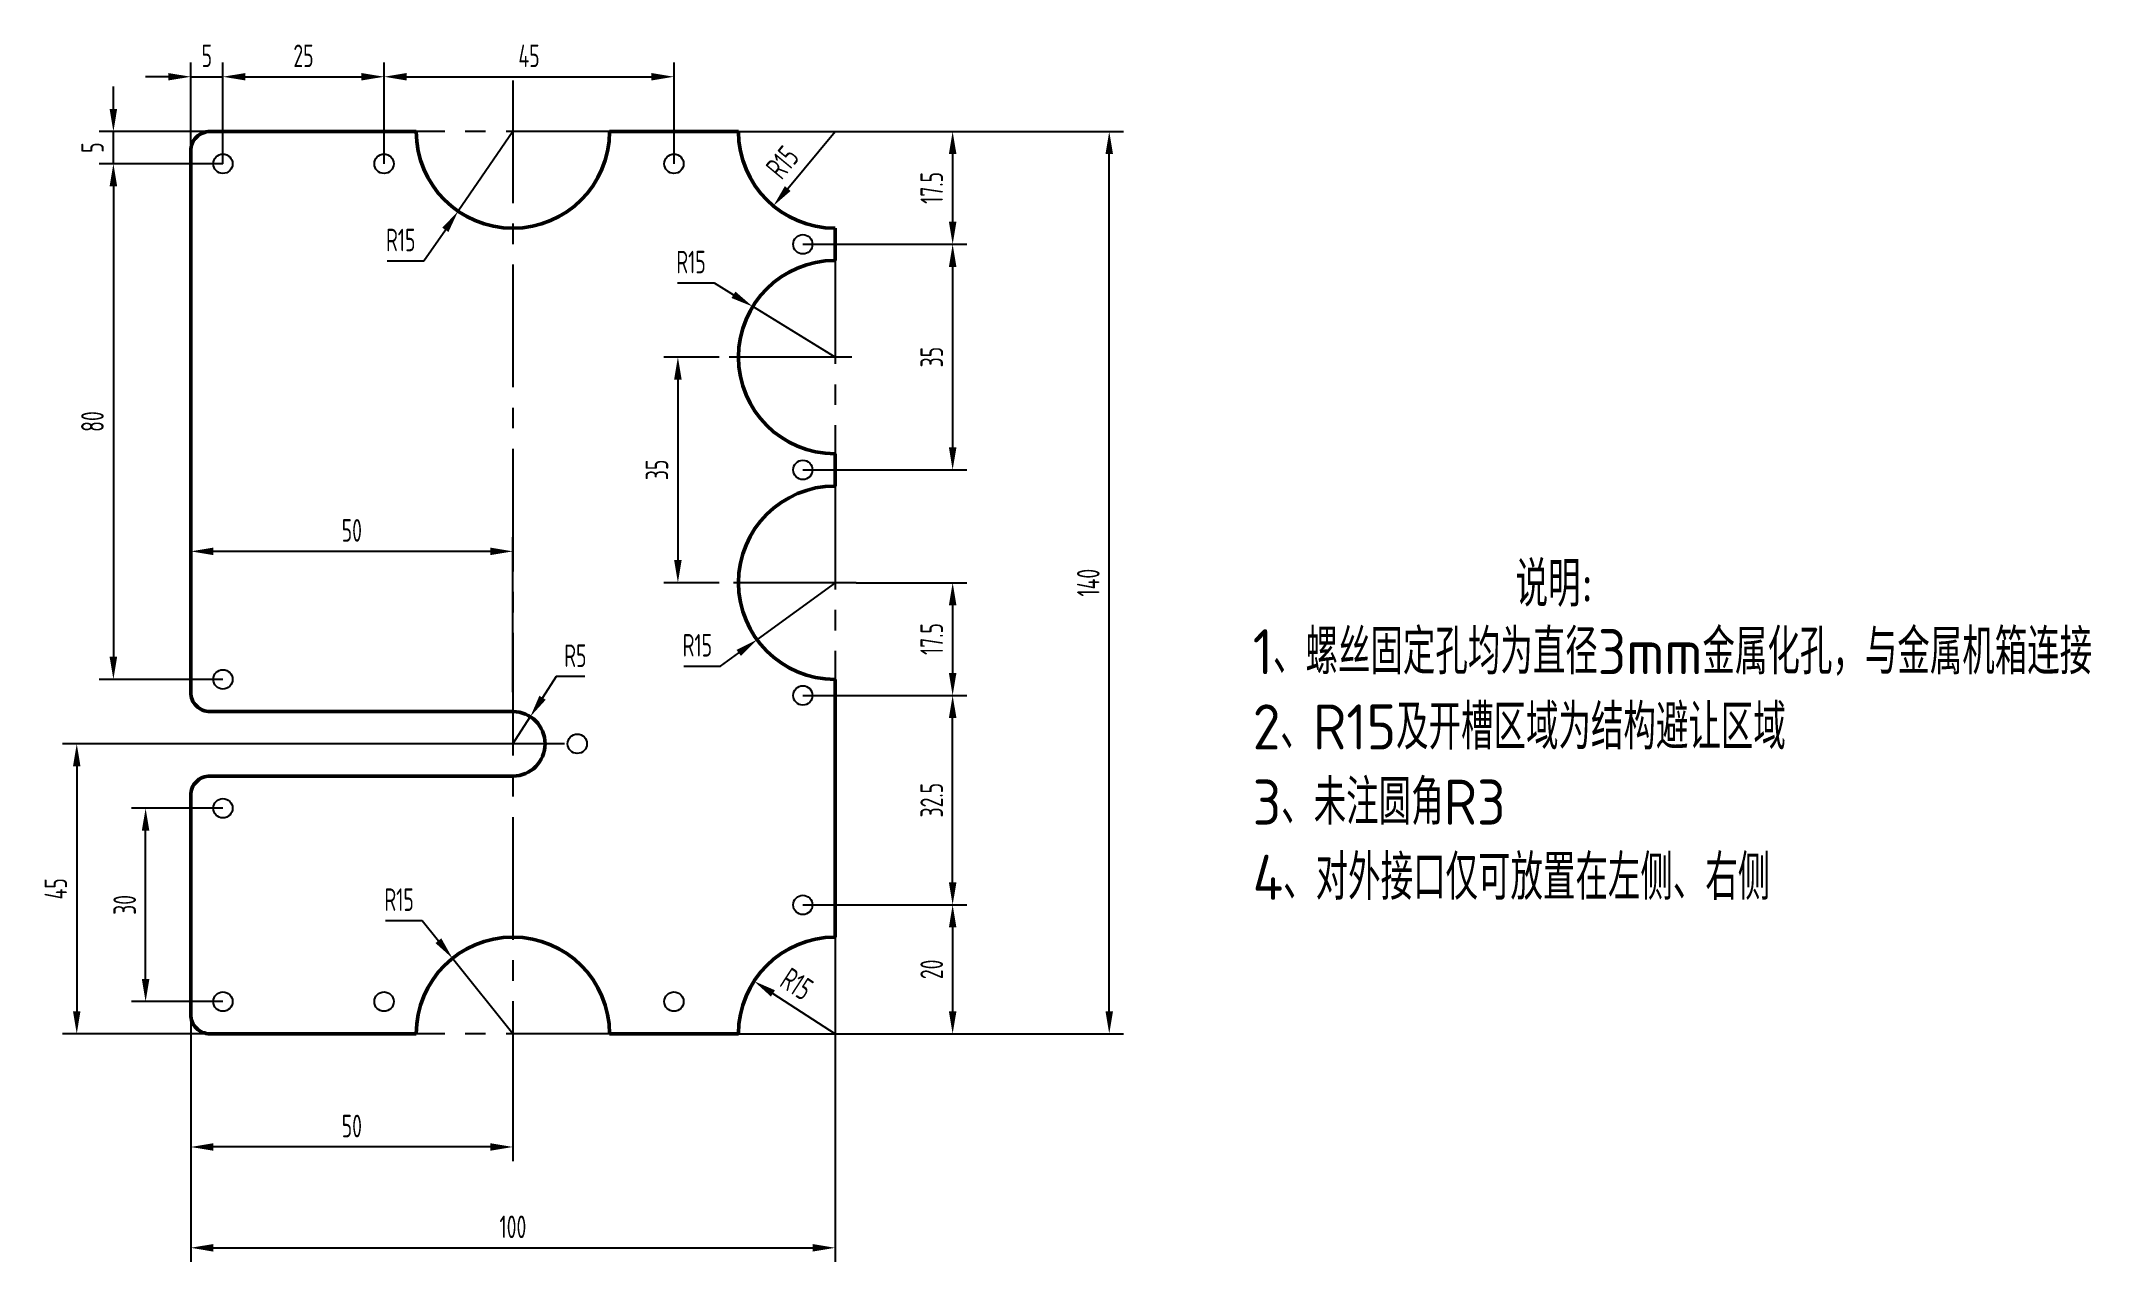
# Model space of a CAD drawing. Header units: millimetres. Extents: x 23 to 341, y 18 to 207.
import ezdxf
from ezdxf.enums import TextEntityAlignment as Align

# ---------------------------------------------------------------- set-up
doc = ezdxf.new("R2010")
doc.units = ezdxf.units.MM
doc.linetypes.add('CENTER2', pattern=[28.575, 19.05, -3.175, 3.175, -3.175])
doc.layers.get('Defpoints').update_dxf_attribs({"lineweight": 25})
for name, color, linetype, lineweight in [('1轮廓实线层', 7, 'Continuous', 50), ('3中心线层', 1, 'CENTER2', 25), ('7标注层', 4, 'Continuous', 25), ('固定孔', 10, 'Continuous', 25), ('说明', 7, 'Continuous', 25)]:
    doc.layers.add(name, color=color, linetype=linetype, lineweight=lineweight)
doc.styles.add('PC_TEXTSTYLE', font='ISOCP.SHX', dxfattribs={"width": 0.707, "bigfont": 'GBCBIG.SHX'})
doc.styles.add('PC_TEXTSTYLE4', font='ISOCP.SHX', dxfattribs={"width": 0.707, "bigfont": 'GBCBIG.SHX'})
doc.dimstyles.new('GB_LINEAR', dxfattribs={"dimtxt": 3.5, "dimasz": 3.5, "dimexe": 2.2, "dimexo": 0, "dimgap": 1.5, "dimtad": 1, "dimdsep": 46, "dimtxsty": 'PC_TEXTSTYLE', "dimcen": 0, "dimclrd": 256, "dimclrt": 3, "dimadec": 0, "dimazin": 2, "dimtp": 0.1, "dimtm": 0.1, "dimtfac": 0.71, "dimtdec": 3, "dimtmove": 0, "dimatfit": 3, "dimfxl": 0, "dimarcsym": 0})
doc.dimstyles.new('GB_RADIAL', dxfattribs={"dimtxt": 3.5, "dimasz": 3.5, "dimexe": 2.2, "dimexo": 2, "dimgap": 1.5, "dimtad": 1, "dimjust": 4, "dimdsep": 46, "dimtxsty": 'PC_TEXTSTYLE', "dimcen": 0, "dimclrd": 256, "dimclrt": 3, "dimadec": 0, "dimazin": 2, "dimtp": 0.1, "dimtm": 0.1, "dimtfac": 0.71, "dimtdec": 3, "dimtmove": 0, "dimatfit": 2, "dimfxl": 0, "dimarcsym": 0})

# ---------------------------------------------------------------- blocks, each defined once
blk = doc.blocks.new('*D2')
at = {"layer": '7标注层', "color": 0, "lineweight": -2, "transparency": 16777216}
for p, q in [((146.45, 88.34), (146.45, 17.94)), ((46.45, 73.34), (46.45, 17.94))]:
    blk.add_line(p, q, dxfattribs=at)
at = {"layer": '7标注层', "lineweight": -2, "transparency": 16777216}
blk.add_line((49.95, 20.14), (142.95, 20.14), dxfattribs=at)
at = {"layer": '7标注层', "transparency": 16777216}
for points in [[(49.95, 20.72), (49.95, 19.55), (46.45, 20.14)], [(142.95, 19.55), (142.95, 20.72), (146.45, 20.14)]]:
    blk.add_solid(points, dxfattribs=at)
at = {"layer": 'Defpoints', "color": 0, "transparency": 16777216}
for p in [(146.45, 88.34), (46.45, 73.34), (146.45, 20.14)]:
    blk.add_point(p, dxfattribs=at)
at = {"layer": '7标注层', "color": 3, "transparency": 16777216, "insert": (96.45, 23.39), "char_height": 3.5, "attachment_point": 5, "style": 'PC_TEXTSTYLE', "bg_fill": 3, "box_fill_scale": 1.1, "bg_fill_color": 257, "bg_fill_transparency": 0}
blk.add_mtext('100', dxfattribs=at)
blk = doc.blocks.new('*D3')
at = {"layer": '7标注层', "color": 0, "lineweight": -2, "transparency": 16777216}
for p, q in [((121.45, 193.34), (191.19, 193.34)), ((117.93, 53.34), (191.19, 53.34))]:
    blk.add_line(p, q, dxfattribs=at)
at = {"layer": '7标注层', "lineweight": -2, "transparency": 16777216}
blk.add_line((188.99, 56.84), (188.99, 189.84), dxfattribs=at)
at = {"layer": '7标注层', "transparency": 16777216}
for points in [[(189.58, 189.84), (188.41, 189.84), (188.99, 193.34)], [(188.41, 56.84), (189.58, 56.84), (188.99, 53.34)]]:
    blk.add_solid(points, dxfattribs=at)
at = {"layer": 'Defpoints', "color": 0, "transparency": 16777216}
for p in [(121.45, 193.34), (188.99, 193.34), (117.93, 53.34)]:
    blk.add_point(p, dxfattribs=at)
at = {"layer": '7标注层', "color": 3, "transparency": 16777216, "insert": (185.74, 123.34), "char_height": 3.5, "attachment_point": 5, "rotation": 90, "style": 'PC_TEXTSTYLE', "bg_fill": 3, "box_fill_scale": 1.1, "bg_fill_color": 257, "bg_fill_transparency": 0}
blk.add_mtext('140', dxfattribs=at)
blk = doc.blocks.new('*D4')
at = {"layer": '7标注层', "lineweight": -2, "transparency": 16777216}
blk.add_line((139.1, 184.49), (146.45, 193.34), dxfattribs=at)
at = {"layer": 'Defpoints', "color": 0, "transparency": 16777216}
for p in [(146.45, 193.34), (136.87, 181.8)]:
    blk.add_point(p, dxfattribs=at)
at = {"layer": '7标注层', "color": 3, "transparency": 16777216, "insert": (138.27, 188.57), "char_height": 3.5, "attachment_point": 5, "rotation": 50.3058, "style": 'PC_TEXTSTYLE', "bg_fill": 3, "box_fill_scale": 1.1, "bg_fill_color": 257, "bg_fill_transparency": 0}
blk.add_mtext('R15', dxfattribs=at)
at = {"layer": '7标注层', "transparency": 16777216}
blk.add_solid([(138.65, 184.86), (139.55, 184.12), (136.87, 181.8)], dxfattribs=at)
blk = doc.blocks.new('*D5')
at = {"layer": '7标注层', "color": 0, "lineweight": -2, "transparency": 16777216}
for p, q in [((88.45, 98.34), (26.56, 98.34)), ((81.45, 53.34), (26.56, 53.34))]:
    blk.add_line(p, q, dxfattribs=at)
at = {"layer": '7标注层', "lineweight": -2, "transparency": 16777216}
blk.add_line((28.76, 94.84), (28.76, 56.84), dxfattribs=at)
at = {"layer": '7标注层', "transparency": 16777216}
for points in [[(29.34, 94.84), (28.18, 94.84), (28.76, 98.34)], [(28.18, 56.84), (29.34, 56.84), (28.76, 53.34)]]:
    blk.add_solid(points, dxfattribs=at)
at = {"layer": 'Defpoints', "color": 0, "transparency": 16777216}
for p in [(88.45, 98.34), (28.76, 53.34), (81.45, 53.34)]:
    blk.add_point(p, dxfattribs=at)
at = {"layer": '7标注层', "color": 3, "transparency": 16777216, "insert": (25.51, 75.84), "char_height": 3.5, "attachment_point": 5, "rotation": 90, "style": 'PC_TEXTSTYLE', "bg_fill": 3, "box_fill_scale": 1.1, "bg_fill_color": 257, "bg_fill_transparency": 0}
blk.add_mtext('45', dxfattribs=at)
blk = doc.blocks.new('*D6')
at = {"layer": '7标注层', "color": 0, "lineweight": -2, "transparency": 16777216}
for p, q in [((46.45, 116.2), (46.45, 130.4)), ((96.45, 106.34), (96.45, 130.4))]:
    blk.add_line(p, q, dxfattribs=at)
at = {"layer": '7标注层', "lineweight": -2, "transparency": 16777216}
blk.add_line((92.95, 128.2), (49.95, 128.2), dxfattribs=at)
at = {"layer": '7标注层', "transparency": 16777216}
for points in [[(49.95, 128.78), (49.95, 127.62), (46.45, 128.2)], [(92.95, 127.62), (92.95, 128.78), (96.45, 128.2)]]:
    blk.add_solid(points, dxfattribs=at)
at = {"layer": 'Defpoints', "color": 0, "transparency": 16777216}
for p in [(46.45, 128.2), (46.45, 116.2), (96.45, 106.34)]:
    blk.add_point(p, dxfattribs=at)
at = {"layer": '7标注层', "color": 3, "transparency": 16777216, "insert": (71.45, 131.45), "char_height": 3.5, "attachment_point": 5, "style": 'PC_TEXTSTYLE', "bg_fill": 3, "box_fill_scale": 1.1, "bg_fill_color": 257, "bg_fill_transparency": 0}
blk.add_mtext('50', dxfattribs=at)
blk = doc.blocks.new('*D7')
at = {"layer": '7标注层', "color": 0, "lineweight": -2, "transparency": 16777216}
for p, q in [((46.45, 65.05), (46.45, 33.58)), ((96.45, 47.78), (96.45, 33.58))]:
    blk.add_line(p, q, dxfattribs=at)
at = {"layer": '7标注层', "lineweight": -2, "transparency": 16777216}
blk.add_line((92.95, 35.78), (49.95, 35.78), dxfattribs=at)
at = {"layer": '7标注层', "transparency": 16777216}
for points in [[(49.95, 36.36), (49.95, 35.2), (46.45, 35.78)], [(92.95, 35.2), (92.95, 36.36), (96.45, 35.78)]]:
    blk.add_solid(points, dxfattribs=at)
at = {"layer": 'Defpoints', "color": 0, "transparency": 16777216}
for p in [(46.45, 65.05), (96.45, 47.78), (46.45, 35.78)]:
    blk.add_point(p, dxfattribs=at)
at = {"layer": '7标注层', "color": 3, "transparency": 16777216, "insert": (71.45, 39.03), "char_height": 3.5, "attachment_point": 5, "style": 'PC_TEXTSTYLE', "bg_fill": 3, "box_fill_scale": 1.1, "bg_fill_color": 257, "bg_fill_transparency": 0}
blk.add_mtext('50', dxfattribs=at)
blk = doc.blocks.new('*D8')
at = {"layer": '7标注层', "lineweight": -2, "transparency": 16777216}
for p, q in [((76.69, 70.91), (82.39, 70.91)), ((82.39, 70.91), (84.89, 67.79)), ((96.45, 53.34), (87.08, 65.05))]:
    blk.add_line(p, q, dxfattribs=at)
at = {"layer": '7标注层', "transparency": 16777216}
blk.add_solid([(84.43, 67.42), (85.34, 68.15), (87.08, 65.05)], dxfattribs=at)
at = {"layer": 'Defpoints', "color": 0, "transparency": 16777216}
for p in [(87.08, 65.05), (96.45, 53.34)]:
    blk.add_point(p, dxfattribs=at)
at = {"layer": '7标注层', "color": 3, "transparency": 16777216, "insert": (78.79, 74.16), "char_height": 3.5, "attachment_point": 5, "style": 'PC_TEXTSTYLE', "bg_fill": 3, "box_fill_scale": 1.1, "bg_fill_color": 257, "bg_fill_transparency": 0}
blk.add_mtext('R15', dxfattribs=at)
blk = doc.blocks.new('*D9')
at = {"layer": '7标注层', "lineweight": -2, "transparency": 16777216}
for p, q in [((96.45, 193.34), (87.95, 180.98)), ((82.64, 173.26), (85.97, 178.09)), ((76.93, 173.26), (82.64, 173.26))]:
    blk.add_line(p, q, dxfattribs=at)
at = {"layer": '7标注层', "transparency": 16777216}
blk.add_solid([(86.45, 177.76), (85.49, 178.42), (87.95, 180.98)], dxfattribs=at)
at = {"layer": 'Defpoints', "color": 0, "transparency": 16777216}
for p in [(96.45, 193.34), (87.95, 180.98)]:
    blk.add_point(p, dxfattribs=at)
at = {"layer": '7标注层', "color": 3, "transparency": 16777216, "insert": (79.04, 176.51), "char_height": 3.5, "attachment_point": 5, "style": 'PC_TEXTSTYLE', "bg_fill": 3, "box_fill_scale": 1.1, "bg_fill_color": 257, "bg_fill_transparency": 0}
blk.add_mtext('R15', dxfattribs=at)
blk = doc.blocks.new('*D10')
at = {"layer": '7标注层', "lineweight": -2, "transparency": 16777216}
for p, q in [((103.15, 108.76), (101.05, 105.49)), ((107.62, 108.76), (103.15, 108.76)), ((96.45, 98.34), (99.15, 102.54))]:
    blk.add_line(p, q, dxfattribs=at)
at = {"layer": '7标注层', "transparency": 16777216}
blk.add_solid([(100.56, 105.8), (101.54, 105.17), (99.15, 102.54)], dxfattribs=at)
at = {"layer": 'Defpoints', "color": 0, "transparency": 16777216}
for p in [(99.15, 102.54), (96.45, 98.34)]:
    blk.add_point(p, dxfattribs=at)
at = {"layer": '7标注层', "color": 3, "transparency": 16777216, "insert": (106.14, 112.01), "char_height": 3.5, "attachment_point": 5, "style": 'PC_TEXTSTYLE', "bg_fill": 3, "box_fill_scale": 1.1, "bg_fill_color": 257, "bg_fill_transparency": 0}
blk.add_mtext('R5', dxfattribs=at)
blk = doc.blocks.new('*D11')
at = {"layer": '7标注层', "color": 0, "lineweight": -2, "transparency": 16777216}
for p, q in [((51.45, 188.34), (32.25, 188.34)), ((51.45, 108.34), (32.25, 108.34))]:
    blk.add_line(p, q, dxfattribs=at)
at = {"layer": '7标注层', "lineweight": -2, "transparency": 16777216}
blk.add_line((34.45, 184.84), (34.45, 111.84), dxfattribs=at)
at = {"layer": '7标注层', "transparency": 16777216}
for points in [[(35.03, 184.84), (33.86, 184.84), (34.45, 188.34)], [(33.86, 111.84), (35.03, 111.84), (34.45, 108.34)]]:
    blk.add_solid(points, dxfattribs=at)
at = {"layer": 'Defpoints', "color": 0, "transparency": 16777216}
for p in [(51.45, 188.34), (34.45, 108.34), (51.45, 108.34)]:
    blk.add_point(p, dxfattribs=at)
at = {"layer": '7标注层', "color": 3, "transparency": 16777216, "insert": (31.2, 148.34), "char_height": 3.5, "attachment_point": 5, "rotation": 90, "style": 'PC_TEXTSTYLE', "bg_fill": 3, "box_fill_scale": 1.1, "bg_fill_color": 257, "bg_fill_transparency": 0}
blk.add_mtext('80', dxfattribs=at)
blk = doc.blocks.new('*D12')
at = {"layer": '7标注层', "lineweight": -2, "transparency": 16777216}
for p, q in [((34.45, 196.84), (34.45, 200.34)), ((34.45, 188.34), (34.45, 193.34)), ((34.45, 184.84), (34.45, 181.34))]:
    blk.add_line(p, q, dxfattribs=at)
at = {"layer": '7标注层', "color": 0, "lineweight": -2, "transparency": 16777216}
for p, q in [((51.45, 193.34), (32.25, 193.34)), ((51.45, 188.34), (32.25, 188.34))]:
    blk.add_line(p, q, dxfattribs=at)
at = {"layer": '7标注层', "transparency": 16777216}
for points in [[(33.86, 196.84), (35.03, 196.84), (34.45, 193.34)], [(35.03, 184.84), (33.86, 184.84), (34.45, 188.34)]]:
    blk.add_solid(points, dxfattribs=at)
at = {"layer": 'Defpoints', "color": 0, "transparency": 16777216}
for p in [(51.45, 193.34), (51.45, 188.34)]:
    blk.add_point(p, dxfattribs=at)
at = {"layer": '7标注层', "color": 3, "transparency": 16777216, "insert": (31.2, 190.84), "char_height": 3.5, "attachment_point": 5, "rotation": 90, "style": 'PC_TEXTSTYLE', "bg_fill": 3, "box_fill_scale": 1.1, "bg_fill_color": 257, "bg_fill_transparency": 0}
blk.add_mtext('5', dxfattribs=at)
at = {"layer": 'Defpoints', "color": 0, "transparency": 16777216}
blk.add_point((34.45, 193.34), dxfattribs=at)
blk = doc.blocks.new('*D13')
at = {"layer": '7标注层', "color": 0, "lineweight": -2, "transparency": 16777216}
for p, q in [((51.45, 188.34), (51.45, 204.04)), ((76.45, 188.34), (76.45, 204.04))]:
    blk.add_line(p, q, dxfattribs=at)
at = {"layer": '7标注层', "lineweight": -2, "transparency": 16777216}
blk.add_line((54.95, 201.84), (72.95, 201.84), dxfattribs=at)
at = {"layer": '7标注层', "transparency": 16777216}
for points in [[(54.95, 202.42), (54.95, 201.26), (51.45, 201.84)], [(72.95, 201.26), (72.95, 202.42), (76.45, 201.84)]]:
    blk.add_solid(points, dxfattribs=at)
at = {"layer": 'Defpoints', "color": 0, "transparency": 16777216}
for p in [(76.45, 201.84), (51.45, 188.34), (76.45, 188.34)]:
    blk.add_point(p, dxfattribs=at)
at = {"layer": '7标注层', "color": 3, "transparency": 16777216, "insert": (63.95, 205.09), "char_height": 3.5, "attachment_point": 5, "style": 'PC_TEXTSTYLE', "bg_fill": 3, "box_fill_scale": 1.1, "bg_fill_color": 257, "bg_fill_transparency": 0}
blk.add_mtext('25', dxfattribs=at)
blk = doc.blocks.new('*D14')
at = {"layer": '7标注层', "color": 0, "lineweight": -2, "transparency": 16777216}
for p, q in [((46.45, 184.99), (46.45, 204.04)), ((51.45, 188.34), (51.45, 204.04))]:
    blk.add_line(p, q, dxfattribs=at)
at = {"layer": '7标注层', "lineweight": -2, "transparency": 16777216}
for p, q in [((42.95, 201.84), (39.45, 201.84)), ((46.45, 201.84), (51.45, 201.84)), ((54.95, 201.84), (58.45, 201.84))]:
    blk.add_line(p, q, dxfattribs=at)
at = {"layer": '7标注层', "transparency": 16777216}
for points in [[(42.95, 201.26), (42.95, 202.42), (46.45, 201.84)], [(54.95, 202.42), (54.95, 201.26), (51.45, 201.84)]]:
    blk.add_solid(points, dxfattribs=at)
at = {"layer": 'Defpoints', "color": 0, "transparency": 16777216}
for p in [(51.45, 188.34), (46.45, 184.99)]:
    blk.add_point(p, dxfattribs=at)
at = {"layer": '7标注层', "color": 3, "transparency": 16777216, "insert": (48.95, 205.09), "char_height": 3.5, "attachment_point": 5, "style": 'PC_TEXTSTYLE', "bg_fill": 3, "box_fill_scale": 1.1, "bg_fill_color": 257, "bg_fill_transparency": 0}
blk.add_mtext('5', dxfattribs=at)
at = {"layer": 'Defpoints', "color": 0, "transparency": 16777216}
blk.add_point((51.45, 201.84), dxfattribs=at)
blk = doc.blocks.new('*D15')
at = {"layer": '7标注层', "color": 0, "lineweight": -2, "transparency": 16777216}
for p, q in [((76.45, 188.34), (76.45, 204.04)), ((121.45, 188.34), (121.45, 204.04))]:
    blk.add_line(p, q, dxfattribs=at)
at = {"layer": '7标注层', "lineweight": -2, "transparency": 16777216}
blk.add_line((79.95, 201.84), (117.95, 201.84), dxfattribs=at)
at = {"layer": '7标注层', "transparency": 16777216}
for points in [[(79.95, 202.42), (79.95, 201.26), (76.45, 201.84)], [(117.95, 201.26), (117.95, 202.42), (121.45, 201.84)]]:
    blk.add_solid(points, dxfattribs=at)
at = {"layer": 'Defpoints', "color": 0, "transparency": 16777216}
for p in [(121.45, 201.84), (76.45, 188.34), (121.45, 188.34)]:
    blk.add_point(p, dxfattribs=at)
at = {"layer": '7标注层', "color": 3, "transparency": 16777216, "insert": (98.95, 205.09), "char_height": 3.5, "attachment_point": 5, "style": 'PC_TEXTSTYLE', "bg_fill": 3, "box_fill_scale": 1.1, "bg_fill_color": 257, "bg_fill_transparency": 0}
blk.add_mtext('45', dxfattribs=at)
blk = doc.blocks.new('*D16')
at = {"layer": '7标注层', "color": 0, "lineweight": -2, "transparency": 16777216}
for p, q in [((128.45, 158.34), (119.85, 158.34)), ((128.45, 123.34), (119.85, 123.34))]:
    blk.add_line(p, q, dxfattribs=at)
at = {"layer": '7标注层', "lineweight": -2, "transparency": 16777216}
blk.add_line((122.05, 154.84), (122.05, 126.84), dxfattribs=at)
at = {"layer": '7标注层', "transparency": 16777216}
for points in [[(122.64, 154.84), (121.47, 154.84), (122.05, 158.34)], [(121.47, 126.84), (122.64, 126.84), (122.05, 123.34)]]:
    blk.add_solid(points, dxfattribs=at)
at = {"layer": 'Defpoints', "color": 0, "transparency": 16777216}
for p in [(128.45, 158.34), (122.05, 123.34), (128.45, 123.34)]:
    blk.add_point(p, dxfattribs=at)
at = {"layer": '7标注层', "color": 3, "transparency": 16777216, "insert": (118.8, 140.84), "char_height": 3.5, "attachment_point": 5, "rotation": 90, "style": 'PC_TEXTSTYLE', "bg_fill": 3, "box_fill_scale": 1.1, "bg_fill_color": 257, "bg_fill_transparency": 0}
blk.add_mtext('35', dxfattribs=at)
blk = doc.blocks.new('*D17')
at = {"layer": '7标注层', "color": 0, "lineweight": -2, "transparency": 16777216}
for p, q in [((141.45, 175.84), (166.89, 175.84)), ((141.45, 140.84), (166.89, 140.84))]:
    blk.add_line(p, q, dxfattribs=at)
at = {"layer": '7标注层', "lineweight": -2, "transparency": 16777216}
blk.add_line((164.69, 172.34), (164.69, 144.34), dxfattribs=at)
at = {"layer": '7标注层', "transparency": 16777216}
for points in [[(165.28, 172.34), (164.11, 172.34), (164.69, 175.84)], [(164.11, 144.34), (165.28, 144.34), (164.69, 140.84)]]:
    blk.add_solid(points, dxfattribs=at)
at = {"layer": 'Defpoints', "color": 0, "transparency": 16777216}
for p in [(141.45, 175.84), (141.45, 140.84), (164.69, 140.84)]:
    blk.add_point(p, dxfattribs=at)
at = {"layer": '7标注层', "color": 3, "transparency": 16777216, "insert": (161.44, 158.34), "char_height": 3.5, "attachment_point": 5, "rotation": 90, "style": 'PC_TEXTSTYLE', "bg_fill": 3, "box_fill_scale": 1.1, "bg_fill_color": 257, "bg_fill_transparency": 0}
blk.add_mtext('35', dxfattribs=at)
blk = doc.blocks.new('*D18')
at = {"layer": '7标注层', "color": 0, "lineweight": -2, "transparency": 16777216}
for p, q in [((131.45, 193.34), (166.89, 193.34)), ((141.45, 175.84), (166.89, 175.84))]:
    blk.add_line(p, q, dxfattribs=at)
at = {"layer": '7标注层', "lineweight": -2, "transparency": 16777216}
blk.add_line((164.69, 189.84), (164.69, 179.34), dxfattribs=at)
at = {"layer": '7标注层', "transparency": 16777216}
for points in [[(165.28, 189.84), (164.11, 189.84), (164.69, 193.34)], [(164.11, 179.34), (165.28, 179.34), (164.69, 175.84)]]:
    blk.add_solid(points, dxfattribs=at)
at = {"layer": 'Defpoints', "color": 0, "transparency": 16777216}
for p in [(131.45, 193.34), (141.45, 175.84), (164.69, 175.84)]:
    blk.add_point(p, dxfattribs=at)
at = {"layer": '7标注层', "color": 3, "transparency": 16777216, "insert": (161.44, 184.59), "char_height": 3.5, "attachment_point": 5, "rotation": 90, "style": 'PC_TEXTSTYLE', "bg_fill": 3, "box_fill_scale": 1.1, "bg_fill_color": 257, "bg_fill_transparency": 0}
blk.add_mtext('17.5', dxfattribs=at)
blk = doc.blocks.new('*D19')
at = {"layer": '7标注层', "color": 0, "lineweight": -2, "transparency": 16777216}
for p, q in [((141.45, 105.84), (166.89, 105.84)), ((141.45, 73.34), (166.89, 73.34))]:
    blk.add_line(p, q, dxfattribs=at)
at = {"layer": '7标注层', "lineweight": -2, "transparency": 16777216}
blk.add_line((164.69, 76.84), (164.69, 102.34), dxfattribs=at)
at = {"layer": '7标注层', "transparency": 16777216}
for points in [[(165.28, 102.34), (164.11, 102.34), (164.69, 105.84)], [(164.11, 76.84), (165.28, 76.84), (164.69, 73.34)]]:
    blk.add_solid(points, dxfattribs=at)
at = {"layer": 'Defpoints', "color": 0, "transparency": 16777216}
for p in [(141.45, 105.84), (164.69, 105.84), (141.45, 73.34)]:
    blk.add_point(p, dxfattribs=at)
at = {"layer": '7标注层', "color": 3, "transparency": 16777216, "insert": (161.44, 89.59), "char_height": 3.5, "attachment_point": 5, "rotation": 90, "style": 'PC_TEXTSTYLE', "bg_fill": 3, "box_fill_scale": 1.1, "bg_fill_color": 257, "bg_fill_transparency": 0}
blk.add_mtext('32.5', dxfattribs=at)
blk = doc.blocks.new('*D20')
at = {"layer": '7标注层', "color": 0, "lineweight": -2, "transparency": 16777216}
for p, q in [((141.45, 73.34), (166.89, 73.34)), ((131.45, 53.34), (166.89, 53.34))]:
    blk.add_line(p, q, dxfattribs=at)
at = {"layer": '7标注层', "lineweight": -2, "transparency": 16777216}
blk.add_line((164.69, 69.84), (164.69, 56.84), dxfattribs=at)
at = {"layer": '7标注层', "transparency": 16777216}
for points in [[(165.28, 69.84), (164.11, 69.84), (164.69, 73.34)], [(164.11, 56.84), (165.28, 56.84), (164.69, 53.34)]]:
    blk.add_solid(points, dxfattribs=at)
at = {"layer": 'Defpoints', "color": 0, "transparency": 16777216}
for p in [(141.45, 73.34), (131.45, 53.34), (164.69, 53.34)]:
    blk.add_point(p, dxfattribs=at)
at = {"layer": '7标注层', "color": 3, "transparency": 16777216, "insert": (161.44, 63.34), "char_height": 3.5, "attachment_point": 5, "rotation": 90, "style": 'PC_TEXTSTYLE', "bg_fill": 3, "box_fill_scale": 1.1, "bg_fill_color": 257, "bg_fill_transparency": 0}
blk.add_mtext('20', dxfattribs=at)
blk = doc.blocks.new('*D21')
at = {"layer": '7标注层', "color": 0, "lineweight": -2, "transparency": 16777216}
for p, q in [((51.45, 88.34), (37.25, 88.34)), ((51.45, 58.34), (37.25, 58.34))]:
    blk.add_line(p, q, dxfattribs=at)
at = {"layer": '7标注层', "lineweight": -2, "transparency": 16777216}
blk.add_line((39.45, 61.84), (39.45, 84.84), dxfattribs=at)
at = {"layer": '7标注层', "transparency": 16777216}
for points in [[(40.03, 84.84), (38.86, 84.84), (39.45, 88.34)], [(38.86, 61.84), (40.03, 61.84), (39.45, 58.34)]]:
    blk.add_solid(points, dxfattribs=at)
at = {"layer": 'Defpoints', "color": 0, "transparency": 16777216}
for p in [(39.45, 88.34), (51.45, 88.34), (51.45, 58.34)]:
    blk.add_point(p, dxfattribs=at)
at = {"layer": '7标注层', "color": 3, "transparency": 16777216, "insert": (36.2, 73.34), "char_height": 3.5, "attachment_point": 5, "rotation": 90, "style": 'PC_TEXTSTYLE', "bg_fill": 3, "box_fill_scale": 1.1, "bg_fill_color": 257, "bg_fill_transparency": 0}
blk.add_mtext('30', dxfattribs=at)
blk = doc.blocks.new('*D22')
at = {"layer": '7标注层', "lineweight": -2, "transparency": 16777216}
for p, q in [((146.45, 123.34), (134.33, 114.5)), ((128.67, 110.38), (131.5, 112.44)), ((122.96, 110.38), (128.67, 110.38))]:
    blk.add_line(p, q, dxfattribs=at)
at = {"layer": '7标注层', "transparency": 16777216}
blk.add_solid([(131.84, 111.97), (131.15, 112.91), (134.33, 114.5)], dxfattribs=at)
at = {"layer": 'Defpoints', "color": 0, "transparency": 16777216}
for p in [(146.45, 123.34), (134.33, 114.5)]:
    blk.add_point(p, dxfattribs=at)
at = {"layer": '7标注层', "color": 3, "transparency": 16777216, "insert": (125.07, 113.63), "char_height": 3.5, "attachment_point": 5, "style": 'PC_TEXTSTYLE', "bg_fill": 3, "box_fill_scale": 1.1, "bg_fill_color": 257, "bg_fill_transparency": 0}
blk.add_mtext('R15', dxfattribs=at)
blk = doc.blocks.new('*D23')
at = {"layer": '7标注层', "lineweight": -2, "transparency": 16777216}
for p, q in [((121.98, 169.84), (127.69, 169.84)), ((127.69, 169.84), (130.67, 168.01)), ((146.45, 158.34), (133.66, 166.18))]:
    blk.add_line(p, q, dxfattribs=at)
at = {"layer": '7标注层', "transparency": 16777216}
blk.add_solid([(130.37, 167.51), (130.98, 168.51), (133.66, 166.18)], dxfattribs=at)
at = {"layer": 'Defpoints', "color": 0, "transparency": 16777216}
for p in [(133.66, 166.18), (146.45, 158.34)]:
    blk.add_point(p, dxfattribs=at)
at = {"layer": '7标注层', "color": 3, "transparency": 16777216, "insert": (124.09, 173.09), "char_height": 3.5, "attachment_point": 5, "style": 'PC_TEXTSTYLE', "bg_fill": 3, "box_fill_scale": 1.1, "bg_fill_color": 257, "bg_fill_transparency": 0}
blk.add_mtext('R15', dxfattribs=at)
blk = doc.blocks.new('*D24')
at = {"layer": '7标注层', "lineweight": -2, "transparency": 16777216}
blk.add_line((136.8, 59.61), (146.45, 53.34), dxfattribs=at)
at = {"layer": 'Defpoints', "color": 0, "transparency": 16777216}
for p in [(133.87, 61.51), (146.45, 53.34)]:
    blk.add_point(p, dxfattribs=at)
at = {"layer": '7标注层', "color": 3, "transparency": 16777216, "insert": (140.51, 61.07), "char_height": 3.5, "attachment_point": 5, "rotation": 326.9745, "style": 'PC_TEXTSTYLE', "bg_fill": 3, "box_fill_scale": 1.1, "bg_fill_color": 257, "bg_fill_transparency": 0}
blk.add_mtext('R15', dxfattribs=at)
at = {"layer": '7标注层', "transparency": 16777216}
blk.add_solid([(137.12, 60.1), (136.49, 59.12), (133.87, 61.51)], dxfattribs=at)
blk = doc.blocks.new('*D25')
at = {"layer": '7标注层', "color": 0, "lineweight": -2, "transparency": 16777216}
for p, q in [((149.72, 123.34), (166.89, 123.34)), ((141.45, 105.84), (166.89, 105.84))]:
    blk.add_line(p, q, dxfattribs=at)
at = {"layer": '7标注层', "lineweight": -2, "transparency": 16777216}
blk.add_line((164.69, 119.84), (164.69, 109.34), dxfattribs=at)
at = {"layer": '7标注层', "transparency": 16777216}
for points in [[(165.28, 119.84), (164.11, 119.84), (164.69, 123.34)], [(164.11, 109.34), (165.28, 109.34), (164.69, 105.84)]]:
    blk.add_solid(points, dxfattribs=at)
at = {"layer": 'Defpoints', "color": 0, "transparency": 16777216}
for p in [(149.72, 123.34), (141.45, 105.84), (164.69, 105.84)]:
    blk.add_point(p, dxfattribs=at)
at = {"layer": '7标注层', "color": 3, "transparency": 16777216, "insert": (161.44, 114.59), "char_height": 3.5, "attachment_point": 5, "rotation": 90, "style": 'PC_TEXTSTYLE', "bg_fill": 3, "box_fill_scale": 1.1, "bg_fill_color": 257, "bg_fill_transparency": 0}
blk.add_mtext('17.5', dxfattribs=at)

msp = doc.modelspace()

# ---------------------------------------------------------------- linework, layer by layer
at = {"layer": '1轮廓实线层'}
for p, q in [((111.446, 193.339), (131.446, 193.339)), ((146.446, 173.339), (146.446, 178.339)), ((146.446, 138.339), (146.446, 143.339)), ((146.446, 68.339), (146.446, 108.339)), ((131.446, 53.339), (111.446, 53.339))]:
    msp.add_line(p, q, dxfattribs=at)
for points in [[(96.446, 103.339), (49.446, 103.339, -0.4142136), (46.446, 106.339), (46.446, 190.339, -0.4142136), (49.446, 193.339), (81.446, 193.339)], [(81.446, 53.339), (49.446, 53.339, -0.4142136), (46.446, 56.339), (46.446, 90.339, -0.4142136), (49.446, 93.339), (96.446, 93.339)]]:
    msp.add_lwpolyline(points, format="xyb", dxfattribs=at)
for centre, radius, start, end in [((96.446, 193.339), 15, 180, 0), ((146.446, 193.339), 15, 180, 270), ((146.446, 158.339), 15, 90, 270), ((146.446, 123.339), 15, 90, 270), ((96.446, 98.339), 5, 270, 90), ((96.446, 53.339), 15, 0, 180), ((146.446, 53.339), 15, 90, 180)]:
    msp.add_arc(centre, radius, start, end, dxfattribs=at)
at = {"layer": '3中心线层'}
for p, q in [((114.446, 193.339), (78.446, 193.339)), ((104.446, 98.339), (88.446, 98.339))]:
    msp.add_line(p, q, dxfattribs=at)
at = {"layer": '固定孔'}
for centre in [(51.446, 188.339), (76.446, 188.339), (121.446, 188.339), (141.446, 175.839), (141.446, 140.839), (51.446, 108.339), (141.446, 105.839), (106.446, 98.339), (51.446, 88.339), (141.446, 73.339), (51.446, 58.339), (76.446, 58.339), (121.446, 58.339)]:
    msp.add_circle(centre, 1.5, dxfattribs=at)

# ---------------------------------------------------------------- texts
at = {"layer": '说明', "style": 'PC_TEXTSTYLE4'}
msp.add_text('说明:', height=7, dxfattribs=at).set_placement((252.058, 126.625), align=Align.TOP_LEFT)
at = {"layer": '说明', "insert": (211.258, 116.125), "char_height": 7, "width": 140.05988, "attachment_point": 1, "style": 'PC_TEXTSTYLE4'}
msp.add_mtext('\\pi-5.21,l5.21,t5,7115;{\\W1;1、螺丝固定孔均为直径3mm金属化孔，与金属机箱连接\\P2、R15及开槽区域为结构避让区域\\P3、未注圆角R3\\P4、对外接口仅可放置在左侧、右侧}', dxfattribs=at)

# ---------------------------------------------------------------- next in the draw order: dimensions: what is measured, and where the dimension line sits
at = {"layer": '7标注层'}
for base, p1, p2, picture, middle in [((46.446, 128.201), (96.446, 106.339), (46.446, 116.201), '*D6', (71.446, 131.451)), ((146.446, 20.135), (46.446, 73.339), (146.446, 88.339), '*D2', (96.446, 23.385))]:
    dim = msp.add_linear_dim(base=base, p1=p1, p2=p2, dimstyle='GB_LINEAR', override={"dimlfac": 1, "dimtvp": 0.1}, dxfattribs=at)
    dim.commit()
    dim.dimension.update_dxf_attribs({"geometry": picture, "text_midpoint": middle})

# ---------------------------------------------------------------- next in the draw order: linework, layer by layer
at = {"layer": '3中心线层'}
msp.add_line((96.446, 201.275), (96.446, 47.779), dxfattribs=at)

# ---------------------------------------------------------------- next in the draw order: dimensions: what is measured, and where the dimension line sits
at = {"layer": '7标注层'}
for base, p1, p2, picture, middle in [((188.993, 193.339), (117.929, 53.339), (121.446, 193.339), '*D3', (185.743, 123.339)), ((34.446, 108.339), (51.446, 188.339), (51.446, 108.339), '*D11', (31.196, 148.339)), ((28.761, 53.339), (88.446, 98.339), (81.446, 53.339), '*D5', (25.511, 75.839))]:
    dim = msp.add_linear_dim(base=base, p1=p1, p2=p2, angle=90, dimstyle='GB_LINEAR', override={"dimlfac": 1, "dimtvp": 0.1}, dxfattribs=at)
    dim.commit()
    dim.dimension.update_dxf_attribs({"geometry": picture, "text_midpoint": middle})

# ---------------------------------------------------------------- next in the draw order: linework, layer by layer
at = {"layer": '3中心线层'}
for p, q in [((146.446, 176.339), (146.446, 140.339)), ((149.048, 158.339), (128.446, 158.339)), ((146.446, 141.339), (146.446, 105.339)), ((149.716, 123.339), (128.446, 123.339)), ((114.446, 53.339), (78.446, 53.339))]:
    msp.add_line(p, q, dxfattribs=at)

# ---------------------------------------------------------------- next in the draw order: dimensions: what is measured, and where the dimension line sits
at = {"layer": '7标注层'}
dim = msp.add_linear_dim(base=(34.446, 193.339), p1=(51.446, 188.339), p2=(51.446, 193.339), angle=90, dimstyle='GB_LINEAR', override={"dimlfac": 1, "dimtvp": 0.1}, dxfattribs=at)
dim.commit()
dim.dimension.update_dxf_attribs({"geometry": '*D12', "text_midpoint": (31.196, 190.839)})
for center, mpoint, picture, middle in [((96.446, 193.339), (87.949, 180.978), '*D9', (79.037, 173.255)), ((146.446, 193.339), (136.865, 181.797), '*D4', (140.766, 186.497)), ((96.446, 98.339), (99.152, 102.544), '*D10', (106.139, 108.761))]:
    dim = msp.add_radius_dim(center=center, mpoint=mpoint, dimstyle='GB_RADIAL', override={"dimtoh": 1, "dimatfit": 0, "dimtvp": 0.1}, dxfattribs=at)
    dim.commit()
    dim.dimension.update_dxf_attribs({"geometry": picture, "text_midpoint": middle, "dimtype": 164})

# ---------------------------------------------------------------- next in the draw order: dimensions: what is measured, and where the dimension line sits
dim = msp.add_linear_dim(base=(76.446, 201.839), p1=(51.446, 188.339), p2=(76.446, 188.339), dimstyle='GB_LINEAR', override={"dimlfac": 1, "dimtvp": 0.1}, dxfattribs=at)
dim.commit()
dim.dimension.update_dxf_attribs({"geometry": '*D13', "text_midpoint": (63.946, 205.089)})
for base, p1, p2, angle, picture, middle in [((164.693, 140.839), (141.446, 175.839), (141.446, 140.839), 90, '*D17', (161.443, 158.339)), ((122.052, 123.339), (128.446, 158.339), (128.446, 123.339), 90, '*D16', (118.802, 140.839)), ((164.693, 105.839), (141.446, 73.339), (141.446, 105.839), 90, '*D19', (161.443, 89.589)), ((46.446, 35.779), (96.446, 47.779), (46.446, 65.045), 180, '*D7', (71.446, 39.029))]:
    dim = msp.add_linear_dim(base=base, p1=p1, p2=p2, angle=angle, dimstyle='GB_LINEAR', override={"dimlfac": 1, "dimtvp": 0.1}, dxfattribs=at)
    dim.commit()
    dim.dimension.update_dxf_attribs({"geometry": picture, "text_midpoint": middle})

# ---------------------------------------------------------------- next in the draw order: dimensions: what is measured, and where the dimension line sits
for base, p1, p2, angle, picture, middle in [((51.446, 201.839), (46.446, 184.995), (51.446, 188.339), 180, '*D14', (48.946, 205.089)), ((164.693, 175.839), (131.446, 193.339), (141.446, 175.839), 90, '*D18', (161.443, 184.589)), ((39.446, 88.339), (51.446, 58.339), (51.446, 88.339), 90, '*D21', (36.196, 73.339)), ((164.693, 53.339), (141.446, 73.339), (131.446, 53.339), 90, '*D20', (161.443, 63.339))]:
    dim = msp.add_linear_dim(base=base, p1=p1, p2=p2, angle=angle, dimstyle='GB_LINEAR', override={"dimlfac": 1, "dimtvp": 0.1}, dxfattribs=at)
    dim.commit()
    dim.dimension.update_dxf_attribs({"geometry": picture, "text_midpoint": middle})
dim = msp.add_linear_dim(base=(121.446, 201.839), p1=(76.446, 188.339), p2=(121.446, 188.339), dimstyle='GB_LINEAR', override={"dimlfac": 1, "dimtvp": 0.1}, dxfattribs=at)
dim.commit()
dim.dimension.update_dxf_attribs({"geometry": '*D15', "text_midpoint": (98.946, 205.089)})
for center, mpoint, picture, middle in [((146.446, 123.339), (134.326, 114.501), '*D22', (125.067, 110.376)), ((96.446, 53.339), (87.076, 65.053), '*D8', (78.789, 70.907))]:
    dim = msp.add_radius_dim(center=center, mpoint=mpoint, dimstyle='GB_RADIAL', override={"dimtoh": 1, "dimatfit": 0, "dimtvp": 0.1}, dxfattribs=at)
    dim.commit()
    dim.dimension.update_dxf_attribs({"geometry": picture, "text_midpoint": middle, "dimtype": 164})

# ---------------------------------------------------------------- next in the draw order: dimensions: what is measured, and where the dimension line sits
for center, mpoint, picture, middle in [((146.446, 158.339), (133.658, 166.181), '*D23', (124.088, 169.84)), ((146.446, 53.339), (133.869, 61.514), '*D24', (138.74, 58.348))]:
    dim = msp.add_radius_dim(center=center, mpoint=mpoint, dimstyle='GB_RADIAL', override={"dimtoh": 1, "dimatfit": 0, "dimtvp": 0.1}, dxfattribs=at)
    dim.commit()
    dim.dimension.update_dxf_attribs({"geometry": picture, "text_midpoint": middle, "dimtype": 164})
dim = msp.add_linear_dim(base=(164.693, 105.839), p1=(149.716, 123.339), p2=(141.446, 105.839), angle=90, dimstyle='GB_LINEAR', override={"dimlfac": 1, "dimtvp": 0.1}, dxfattribs=at)
dim.commit()
dim.dimension.update_dxf_attribs({"geometry": '*D25', "text_midpoint": (161.443, 114.589)})

doc.saveas('drawing.dxf')
